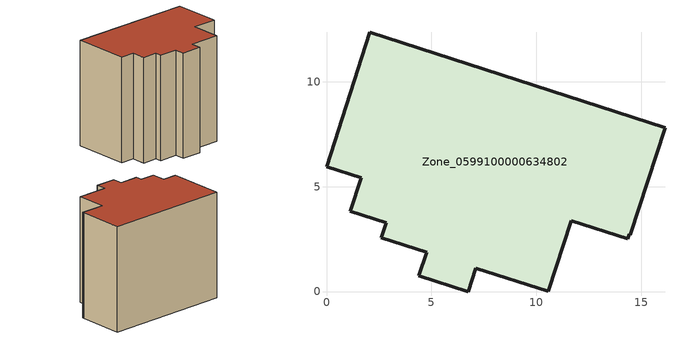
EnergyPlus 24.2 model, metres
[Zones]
Zone_0599100000634802
 floor ground (C_G): 7.11,1.12 6.75,0 4.41,0.76 4.77,1.88 2.62,2.57 2.85,3.28 1.14,3.84 1.65,5.43 0,5.96 2.07,12.36 16.14,7.82 14.49,2.71 14.44,2.73 14.37,2.52 11.67,3.39 10.58,0.01 z0
 wall outside (C_F): 2.07,12.36 0,5.96 1.65,5.43 1.14,3.84 2.85,3.28 2.62,2.57 4.77,1.88 4.41,0.76 6.75,0 7.11,1.12 10.58,0.01 11.67,3.39 14.37,2.52 14.44,2.73 14.49,2.71 16.14,7.82 2.07,12.36 z0:12.42
 roof outside (C_R): 14.37,2.52 14.44,2.73 14.49,2.71 16.14,7.82 2.07,12.36 0,5.96 1.65,5.43 1.14,3.84 2.85,3.28 2.62,2.57 4.77,1.88 4.41,0.76 6.75,0 7.11,1.12 10.58,0.01 11.67,3.39 z12.42
[BUILDING]
Pand.0599100000634802: North Axis=0; Terrain=City; Loads Convergence Tolerance Value=0.04; Temperature Convergence Tolerance Value=0.4; Solar Distribution=FullExterior; Maximum Number of Warmup Days=25; Minimum Number of Warmup Days=1
[Site:Location]
Rotterdam.The.Hague.AP_ZH_NLD Design_Conditions: Latitude=51.96; Longitude=4.45; Time Zone=1; Elevation=-4.5
[SITE:GROUNDTEMPERATURE:BUILDINGSURFACE]
18, 18, 18, 18, 18, 18, 18, 18, 18, 18, 18, 18
[MATERIAL] Thermal Absorptance=0.9; Solar Absorptance=0.7; Visible Absorptance=0.7
Name | Roughness | Thickness | Conductivity | Density | Specific Heat
G.D.1965 | MediumSmooth | 0.15 | 1 | 540 | 1210
F.D.1965 | Rough | 0.3 | 0.857143 | 1920 | 840
R.D.1965 | MediumRough | 0.2 | 0.08 | 1500 | 1000
[CONSTRUCTION]
C_G: G.D.1965
C_F: F.D.1965
C_R: R.D.1965
[ZONE]
Zone_0599100000634802: Type=1; Multiplier=1; Ceiling Height=Autocalculate; Volume=Autocalculate; Floor Area=autocalculate; Part of Total Floor Area=Yes
[ZONEINFILTRATION:DESIGNFLOWRATE]
Infil_Zone_0599100000634802: Zone or ZoneList or Space or SpaceList=Zone_0599100000634802; Schedule=AlwaysOn; Design Flow Rate Calculation Method=Flow/Area; Flow Rate per Floor Area=0.0042; Constant Term Coefficient=1; Temperature Term Coefficient=0; Velocity Term Coefficient=0; Velocity Squared Term Coefficient=0
[HVACTEMPLATE:ZONE:IDEALLOADSAIRSYSTEM]
Zone_0599100000634802: Maximum Heating Supply Air Temperature=50; Minimum Cooling Supply Air Temperature=13; Maximum Heating Supply Air Humidity Ratio=0.0156; Minimum Cooling Supply Air Humidity Ratio=0.0077; Heating Limit=NoLimit; Cooling Limit=NoLimit; Dehumidification Control Type=ConstantSensibleHeatRatio; Cooling Sensible Heat Ratio=0.7; Dehumidification Setpoint=60; Humidification Control Type=None; Humidification Setpoint=30; Outdoor Air Method=None; Outdoor Air Flow Rate per Person=0.00944; Outdoor Air Flow Rate per Zone Floor Area=0; Outdoor Air Flow Rate per Zone=0; Demand Controlled Ventilation Type=None; Outdoor Air Economizer Type=NoEconomizer; Heat Recovery Type=None; Sensible Heat Recovery Effectiveness=0.7; Latent Heat Recovery Effectiveness=0.65
[ZONECONTROL:THERMOSTAT]
ThermostatControl_Zone_0599100000634802: Zone or ZoneList=Zone_0599100000634802; Control Type Schedule=DualSetpointControlType; Control 1=Thermostat_Zone_0599100000634802; Temperature Difference Between Cutout And Setpoint=0
[THERMOSTATSETPOINT:DUALSETPOINT]
Thermostat_Zone_0599100000634802: Heating Setpoint Temperature Schedule=HeatingSetpoint_Zone_0599100000634802; Cooling Setpoint Temperature Schedule=CoolingSetpoint_Zone_0599100000634802
[SCHEDULE:COMPACT]
HeatingSetpoint_Zone_0599100000634802: Through: 12/31, For: AllDays, Until: 24:00, 21
CoolingSetpoint_Zone_0599100000634802: Through: 12/31, For: AllDays, Until: 24:00, 24
DualSetpointControlType: Through: 12/31, For: AllDays, Until: 24:00, 4
AlwaysOn: Through: 12/31, For: AllDays, Until: 24:00, 1
